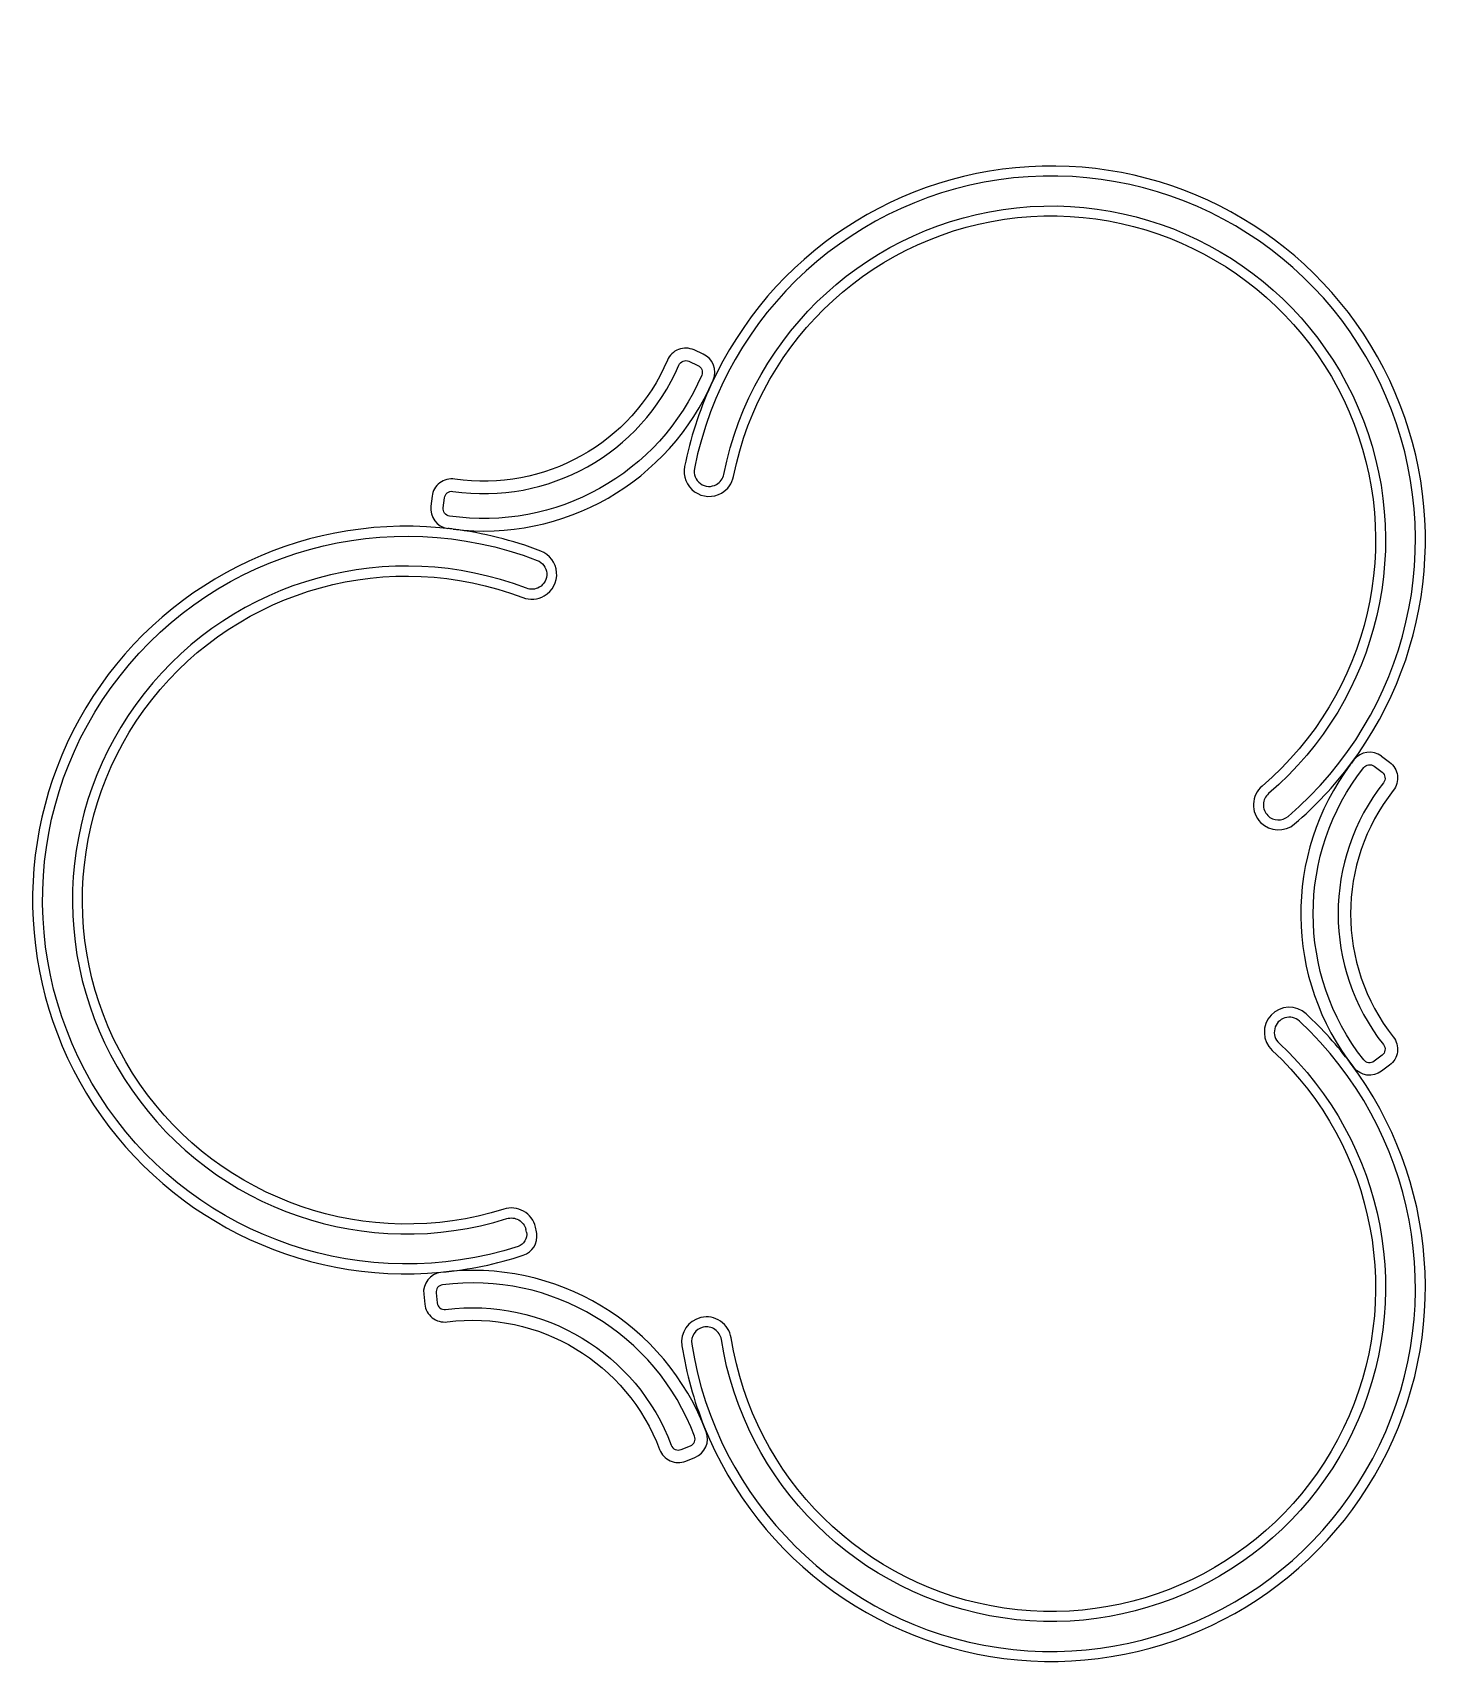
# Model space of a CAD drawing. Extents: x 2.147 to 2.706, y 4.23 to 4.883.
import ezdxf

# ---------------------------------------------------------------- set-up
doc = ezdxf.new("R2010")
doc.units = 0
doc.layers.get('0').update_dxf_attribs({"linetype": 'CONTINUOUS'})

msp = doc.modelspace()

# ---------------------------------------------------------------- linework, layer by layer
at = {"color": 0}
for p, q in [((2.42346, 4.69871), (2.42346, 4.69871)), ((2.35235, 4.65743), (2.35235, 4.65743)), ((2.68813, 4.59309), (2.69134, 4.59069)), ((2.63964, 4.56651), (2.63964, 4.56651)), ((2.6443, 4.48969), (2.6443, 4.48969)), ((2.69248, 4.47045), (2.69248, 4.47045))]:
    msp.add_line(p, q, dxfattribs=at)
for points in [[(2.64285, 4.5781, 0.435311), (2.64249, 4.56932, 0.393426), (2.65066, 4.56898, 1.403596), (2.41255, 4.70854, 0.645976), (2.42145, 4.70217, 0.215085), (2.42432, 4.70618, -1.403596)], [(2.31433, 4.68947, -0.40786), (2.31179, 4.69281), (2.31229, 4.69678, -0.420887), (2.3157, 4.69937, 0.340756), (2.40632, 4.75001, -0.420887), (2.41032, 4.75156), (2.41396, 4.74991, -0.40786), (2.41547, 4.74599, -0.340204)], [(2.68513, 4.58909), (2.68834, 4.58669, -0.420887), (2.68889, 4.58243, 0.346009), (2.68889, 4.47737, -0.420887), (2.68834, 4.47311), (2.68513, 4.47071, -0.40786), (2.68097, 4.47126, -0.345456), (2.68097, 4.58854, -0.40786)], [(2.41606, 4.36399, 0.393426), (2.41149, 4.35721, 1.40332), (2.6552, 4.48676, 1), (2.64702, 4.47798, -1.40332), (2.42335, 4.35907, 0.435311)], [(2.41092, 4.31641, 0.40786), (2.41261, 4.32026, 0.347891), (2.31155, 4.38102, 0.40786), (2.30895, 4.37773), (2.30938, 4.37375, 0.420887), (2.31275, 4.3711, -0.348445), (2.40328, 4.31666, 0.420887), (2.40721, 4.31492)]]:
    msp.add_lwpolyline(points, format="xyb", close=True, dxfattribs=at)
for points in [[(2.41919, 4.74203, 0.057479), (2.40863, 4.70932, 0.645976), (2.42346, 4.69871, 0.215085), (2.42824, 4.7054, -1.403596), (2.64025, 4.58114, 0.435311), (2.63964, 4.56651, 0.393426), (2.65326, 4.56594, 0.054897), (2.67572, 4.5899)], [(2.42007, 4.74402, 0.40786), (2.41603, 4.75446), (2.41239, 4.75611, 0.420887), (2.40172, 4.75198, -0.340756), (2.31644, 4.70432, 0.420887), (2.30733, 4.6974), (2.30683, 4.69343, 0.40786), (2.3136, 4.68452, 0.40786)], [(2.31576, 4.68423, 0.334151), (2.42007, 4.74402, 0.334151)], [(2.31576, 4.68423, 1.114548), (2.31091, 4.38602, 1.114548)], [(2.3452, 4.4021, -0.378852), (2.34182, 4.3964, -1.412826), (2.34948, 4.67168, -0.630064), (2.35034, 4.66089, -0.226945), (2.34518, 4.66048, 1.408), (2.33732, 4.40756, -0.435311), (2.34496, 4.40322)], [(2.31091, 4.38602, 0.056368), (2.34392, 4.39287, 0.365671), (2.34933, 4.40166, 0.021122), (2.34885, 4.40415), (2.34885, 4.40415, 0.435311), (2.33612, 4.41138, -1.408), (2.34374, 4.65675, 0.226945), (2.35235, 4.65743, 0.630064), (2.35091, 4.67542, 0.060629), (2.31576, 4.68423)], [(2.31576, 4.68423, -0.005435), (2.3136, 4.68452, -0.40786)], [(2.68813, 4.59309, 0.40786), (2.67704, 4.59162, 0.40786)], [(2.69134, 4.59069, -0.420887), (2.69282, 4.57934, 0.346009), (2.69282, 4.48046, -0.420887), (2.69134, 4.46911), (2.68813, 4.46671, -0.40786), (2.67704, 4.46817)], [(2.67572, 4.4699, 0.044435), (2.65793, 4.48969, 1), (2.6443, 4.47505, -1.40332), (2.4273, 4.35969, 0.435311), (2.41516, 4.36788, 0.393426), (2.40754, 4.35659, 0.05644), (2.4165, 4.32404)], [(2.31091, 4.38598, 0.40786), (2.30398, 4.3772), (2.3044, 4.37322, 0.420887), (2.31339, 4.36614, -0.348445), (2.3986, 4.3149, 0.420887), (2.40907, 4.31028), (2.41278, 4.31177, 0.40786), (2.41729, 4.32202)], [(2.41729, 4.32202, 0.347891), (2.31091, 4.38598, 0.347891)]]:
    msp.add_lwpolyline(points, format="xyb", dxfattribs=at)
for centre, radius, start, end in [((2.32817, 4.78345), 0.1, 262.86699, 262.86699), ((2.55572, 4.6799), 0.15, 323.1301, 155.52976), ((2.75572, 4.5299), 0.1, 143.1301, 218.11556), ((2.75572, 4.5299), 0.1, 141.88444, 143.1301), ((2.55572, 4.3799), 0.15, 201.86232, 36.8699), ((2.31967, 4.39721), 0.026, 10.82239, 13.35917), ((2.42193, 4.33866), 0.03, 103.03705, 103.03705), ((2.42193, 4.33866), 0.03, 103.03705, 103.03705)]:
    msp.add_arc(centre, radius, start, end, dxfattribs=at)

doc.saveas('drawing.dxf')
